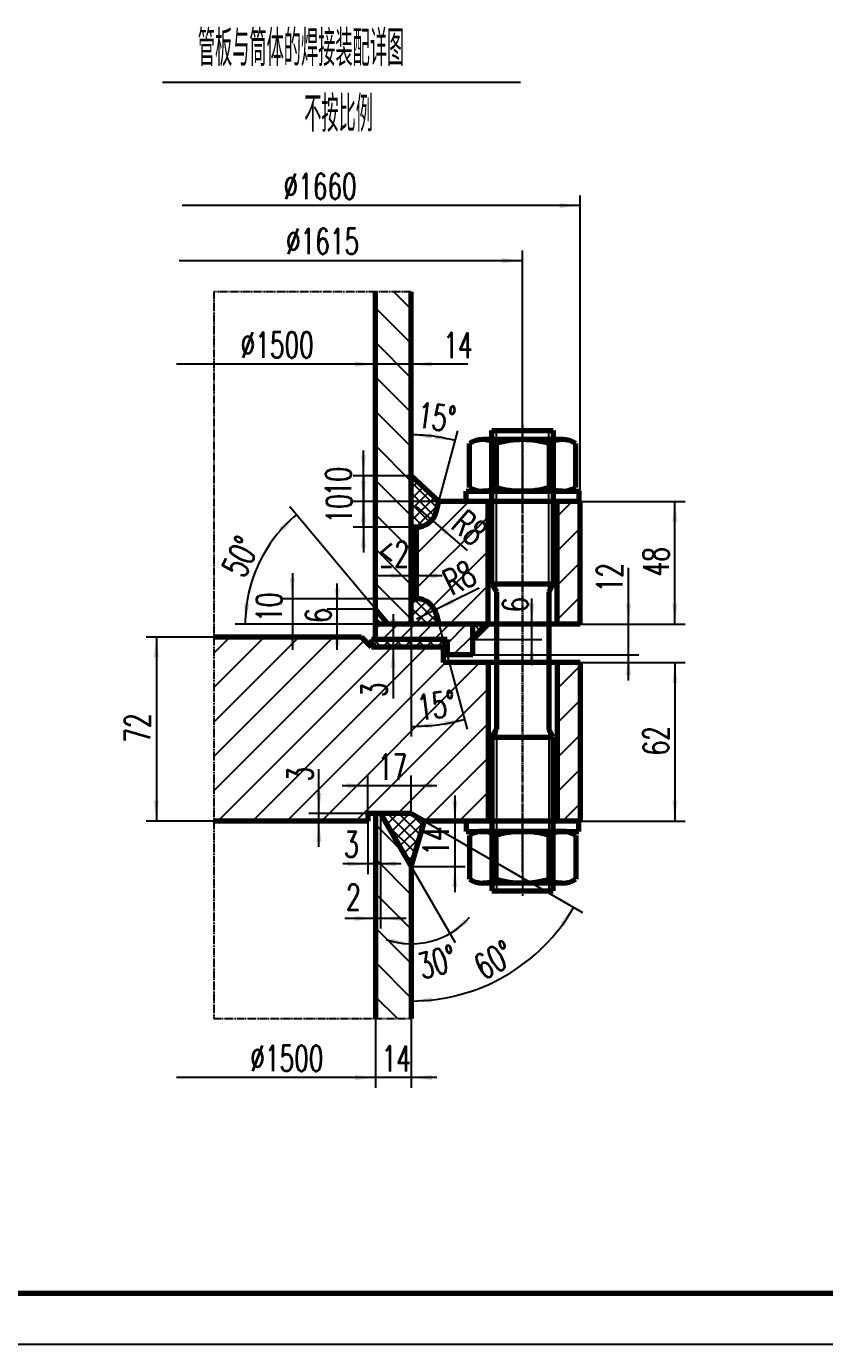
# Model space of a CAD drawing. Header units: millimetres. Extents: x -5940 to 5940, y -8410 to 8410.
# Drawn here: x -1050 to 2070, y -8410 to -3255 of the extents above; entities that cross this region are included whole.
import ezdxf

# ---------------------------------------------------------------- set-up
doc = ezdxf.new("R2010")
doc.units = ezdxf.units.MM
doc.linetypes.add('EB_DASHDOT', pattern=[39, 30, -3, 3, -3])
doc.linetypes.add('EB_DASHDOTDOT', pattern=[45, 30, -3, 3, -3, 3, -3])
for name, color, linetype, lineweight in [('CAXA0', 7, 'Continuous', 70), ('CAXA1', 1, 'EB_DASHDOT', 25), ('CAXA3', 4, 'Continuous', 25), ('CAXA4', 3, 'Continuous', 25), ('CAXA5', 51, 'Continuous', 25), ('CAXA7', 150, 'EB_DASHDOTDOT', 25)]:
    doc.layers.add(name, color=color, linetype=linetype, lineweight=lineweight)
doc.styles.add('机械', font='txt', dxfattribs={"width": 0.667, "bigfont": 'gbcbig.shx'})
doc.dimstyles.new('机械(5)', dxfattribs={"dimscale": 20, "dimtxt": 5, "dimasz": 4, "dimexe": 2, "dimexo": 0, "dimtad": 1, "dimdec": 1, "dimdsep": 46, "dimtxsty": '机械', "dimcen": 0, "dimdle": 5, "dimclrd": 256, "dimclre": 256, "dimclrt": 3, "dimazin": 2, "dimtfac": 1, "dimtdec": 3, "dimtmove": 0, "dimatfit": 3, "dimfxl": 0, "dimtolj": 1, "dimtzin": 0, "dimarcsym": 0})

# ---------------------------------------------------------------- blocks, each defined once
blk = doc.blocks.new('CAXBLOCK25', base_point=(5740, -8210))
at = {"layer": 'CAXA0', "linetype": 'Continuous', "lineweight": 70}
blk.add_line((5740, -8210), (-5440, -8210), dxfattribs=at)
at = {"layer": 'CAXA3', "linetype": 'Continuous', "lineweight": 25}
blk.add_line((5940, -8410), (-5940, -8410), dxfattribs=at)
blk = doc.blocks.new('CAXBLOCK26')
at = {"layer": 'CAXA0', "color": 0, "linetype": 'Continuous', "lineweight": 25}
for p, q in [((299.4, -5682.7), (329.1, -5653)), ((341.5, -5683), (371.5, -5653)), ((383.9, -5683), (413.9, -5653)), ((426.4, -5683), (456.4, -5653)), ((468.8, -5683), (498.8, -5653)), ((511.2, -5683), (541.2, -5653)), ((553.6, -5683), (583.6, -5653))]:
    blk.add_line(p, q, dxfattribs=at)
blk = doc.blocks.new('CAXBLOCK27')
at = {"layer": 'CAXA0', "color": 0, "linetype": 'Continuous', "lineweight": 25}
for p, q in [((337.3, -5683), (307.3, -5653)), ((379.7, -5683), (349.7, -5653)), ((422.2, -5683), (392.2, -5653)), ((464.6, -5683), (434.6, -5653)), ((507, -5683), (477, -5653)), ((549.4, -5683), (519.4, -5653)), ((591.9, -5683), (561.9, -5653))]:
    blk.add_line(p, q, dxfattribs=at)
blk = doc.blocks.new('CAXBLOCK28')
at = {"layer": 'CAXA0', "color": 0, "linetype": 'Continuous', "lineweight": 25}
for p, q in [((555.9, -5138), (454.4, -5036.5)), ((545.4, -5169.9), (454.4, -5078.9)), ((526.7, -5193.6), (454.4, -5121.3)), ((499.6, -5209), (454.4, -5163.8)), ((461.3, -5213), (454.4, -5206.2))]:
    blk.add_line(p, q, dxfattribs=at)
blk = doc.blocks.new('CAXBLOCK29')
at = {"layer": 'CAXA0', "color": 0, "linetype": 'Continuous', "lineweight": 25}
for p, q in [((454.4, -5018.6), (457.3, -5015.7)), ((454.4, -5061), (479.4, -5036.1)), ((454.4, -5103.4), (501.4, -5056.5)), ((454.4, -5145.9), (523.4, -5076.8)), ((454.4, -5188.3), (545.5, -5097.2)), ((472.1, -5213), (559.1, -5126))]:
    blk.add_line(p, q, dxfattribs=at)
blk = doc.blocks.new('CAXBLOCK30')
at = {"layer": 'CAXA0', "color": 0, "linetype": 'Continuous', "lineweight": 25}
for p, q in [((454.4, -5517.4), (478.7, -5493.2)), ((454.4, -5562.4), (513.5, -5503.2)), ((562.1, -5591), (464.1, -5493)), ((519.2, -5593), (454.4, -5528.3)), ((468.6, -5593), (537.6, -5524)), ((513.5, -5593), (552.2, -5554.3)), ((474.3, -5593), (454.4, -5573.2)), ((558.4, -5593), (561.7, -5589.8))]:
    blk.add_line(p, q, dxfattribs=at)
blk = doc.blocks.new('CAXBLOCK31')
at = {"layer": 'CAXA0', "color": 0, "linetype": 'Continuous', "lineweight": 25}
for p, q in [((314.4, -5567.6), (330, -5552)), ((339.6, -5593), (314.4, -5567.9)), ((333.9, -5593), (350.5, -5576.5))]:
    blk.add_line(p, q, dxfattribs=at)
blk = doc.blocks.new('CAXBLOCK32')
at = {"layer": 'CAXA0', "color": 0, "linetype": 'Continuous', "lineweight": 25}
for p, q in [((694.4, -5636.7), (738, -5593)), ((726.6, -5620.8), (698.8, -5593)), ((749.1, -5598.4), (743.7, -5593)), ((704.2, -5643.3), (694.4, -5633.6))]:
    blk.add_line(p, q, dxfattribs=at)
blk = doc.blocks.new('CAXBLOCK33', base_point=(889.4, -6635))
at = {"layer": 'CAXA0'}
for p, q in [((769.4, -4835), (1009.4, -4835)), ((769.4, -5435), (769.4, -4835)), ((1009.4, -4835), (1009.4, -5435)), ((769.4, -5435), (1009.4, -5435)), ((769.4, -5435), (787.4, -5466.2)), ((1009.4, -5435), (991.4, -5466.2)), ((769.4, -6035), (787.4, -6003.9)), ((1009.4, -6035), (991.4, -6003.9)), ((769.4, -6035), (1009.4, -6035)), ((769.4, -6035), (769.4, -6635)), ((1009.4, -6635), (1009.4, -6035)), ((769.4, -6635), (1009.4, -6635))]:
    blk.add_line(p, q, dxfattribs=at)
at = {"layer": 'CAXA0', "linetype": 'Continuous', "lineweight": 25}
for p, q in [((787.4, -5466.2), (787.4, -4835)), ((991.4, -5466.2), (991.4, -4835)), ((787.4, -6003.9), (787.4, -6635)), ((991.4, -6003.9), (991.4, -6635))]:
    blk.add_line(p, q, dxfattribs=at)
at = {"layer": 'CAXA0', "linetype": 'Continuous', "lineweight": 70}
for p, q in [((787.4, -5466.2), (787.4, -6003.9)), ((991.4, -5466.2), (991.4, -6003.9))]:
    blk.add_line(p, q, dxfattribs=at)
at = {"layer": 'CAXA1', "linetype": 'EB_DASHDOT', "lineweight": 25}
blk.add_line((889.4, -4815), (889.4, -6655), dxfattribs=at)
blk = doc.blocks.new('CAXBLOCK34', base_point=(889.4, -5073))
at = {"layer": 'CAXA0'}
for p, q in [((681.6, -5057.7), (681.6, -4886.4)), ((1045.3, -4871), (733.5, -4871)), ((785.5, -4886.4), (785.5, -5057.7)), ((993.3, -4886.4), (993.3, -5057.7)), ((1097.3, -5057.7), (1097.3, -4886.4)), ((1045.3, -5073), (733.5, -5073))]:
    blk.add_line(p, q, dxfattribs=at)
for centre, radius, start, end in [((733.5, -4966.8), 95.7, 57.1328, 122.8672), ((889.4, -5231), 360, 73.2213, 106.7787), ((1045.3, -4966.8), 95.7, 57.1328, 122.8672), ((733.5, -4977.3), 95.7, 237.1328, 302.8672), ((889.4, -4713), 360, 253.2213, 286.7787), ((1045.3, -4977.3), 95.7, 237.1328, 302.8672)]:
    blk.add_arc(centre, radius, start, end, dxfattribs=at)
at = {"layer": 'CAXA1', "linetype": 'EB_DASHDOT', "lineweight": 25}
blk.add_line((889.4, -5088.4), (889.4, -4841), dxfattribs=at)
blk = doc.blocks.new('CAXBLOCK35', base_point=(889.4, -5113))
at = {"layer": 'CAXA0'}
for p, q in [((669.4, -5073), (1109.4, -5073)), ((669.4, -5113), (669.4, -5073)), ((1109.4, -5073), (1109.4, -5113)), ((1109.4, -5113), (669.4, -5113))]:
    blk.add_line(p, q, dxfattribs=at)
at = {"layer": 'CAXA1', "color": 1, "linetype": 'EB_DASHDOT', "lineweight": 25}
blk.add_line((889.4, -5143), (889.4, -5043), dxfattribs=at)
blk = doc.blocks.new('CAXBLOCK36', base_point=(889.4, -6363))
at = {"layer": 'CAXA0'}
for p, q in [((1109.4, -6363), (669.4, -6363)), ((669.4, -6363), (669.4, -6403)), ((1109.4, -6403), (1109.4, -6363)), ((669.4, -6403), (1109.4, -6403))]:
    blk.add_line(p, q, dxfattribs=at)
at = {"layer": 'CAXA1', "color": 1, "linetype": 'EB_DASHDOT', "lineweight": 25}
blk.add_line((889.4, -6333), (889.4, -6433), dxfattribs=at)
blk = doc.blocks.new('CAXBLOCK37', base_point=(889.4, -6403))
at = {"layer": 'CAXA0'}
for p, q in [((681.6, -6418.4), (681.6, -6589.7)), ((1045.3, -6403), (733.5, -6403)), ((785.5, -6589.7), (785.5, -6418.4)), ((993.3, -6589.7), (993.3, -6418.4)), ((1097.3, -6418.4), (1097.3, -6589.7)), ((1045.3, -6605), (733.5, -6605))]:
    blk.add_line(p, q, dxfattribs=at)
for centre, radius, start, end in [((733.5, -6498.8), 95.7, 57.1328, 122.8672), ((889.4, -6763), 360, 73.2213, 106.7787), ((1045.3, -6498.8), 95.7, 57.1328, 122.8672), ((733.5, -6509.3), 95.7, 237.1328, 302.8672), ((889.4, -6245), 360, 253.2213, 286.7787), ((1045.3, -6509.3), 95.7, 237.1328, 302.8672)]:
    blk.add_arc(centre, radius, start, end, dxfattribs=at)
at = {"layer": 'CAXA1', "linetype": 'EB_DASHDOT', "lineweight": 25}
blk.add_line((889.4, -6387.7), (889.4, -6635), dxfattribs=at)
blk = doc.blocks.new('CAXBLOCK38')
at = {"layer": 'CAXA0', "color": 0, "linetype": 'Continuous', "lineweight": 25}
for p, q in [((342.8, -6347.5), (357.3, -6333)), ((359.2, -6376), (402.2, -6333)), ((480.3, -6452.2), (361.2, -6333)), ((375.6, -6404.4), (447.1, -6333)), ((490.5, -6417.5), (406.1, -6333)), ((500.6, -6382.7), (451, -6333)), ((470.2, -6486.9), (359.2, -6376)), ((392.1, -6432.9), (478.2, -6346.8)), ((408.5, -6461.4), (506.2, -6363.7)), ((425, -6489.8), (487.7, -6427.1)), ((460, -6521.7), (420.6, -6482.2)), ((441.4, -6518.3), (469.1, -6490.6))]:
    blk.add_line(p, q, dxfattribs=at)
blk = doc.blocks.new('CAXBLOCK39')
at = {"layer": 'CAXA0', "color": 0, "linetype": 'Continuous', "lineweight": 25}
for p, q in [((314.4, -5612.5), (333.9, -5593)), ((341.3, -5653), (401.3, -5593)), ((408.6, -5653), (468.6, -5593)), ((476, -5653), (536, -5593)), ((543.3, -5653), (603.3, -5593)), ((594.4, -5669.3), (670.7, -5593)), ((618, -5713), (694.4, -5636.7)), ((685.4, -5713), (694.4, -5704))]:
    blk.add_line(p, q, dxfattribs=at)
blk = doc.blocks.new('CAXBLOCK40')
at = {"layer": 'CAXA0', "color": 0, "linetype": 'Continuous', "lineweight": 25}
for p, q in [((-317.9, -6110.2), (149.2, -5643)), ((-317.9, -5975.5), (14.5, -5643)), ((-317.9, -5840.8), (-120.2, -5643)), ((-317.9, -5706.1), (-254.9, -5643)), ((-317.9, -6244.9), (271.7, -5655.3)), ((-301.4, -6363), (378.6, -5683)), ((-166.7, -6363), (513.3, -5683)), ((-32, -6363), (588, -5743)), ((102.7, -6363), (722.7, -5743)), ((1024.4, -5845.5), (1114.4, -5755.5)), ((237.5, -6363), (754.4, -5846.1)), ((1024.4, -5980.2), (1114.4, -5890.2)), ((402.2, -6333), (754.4, -5980.8)), ((1024.4, -6114.9), (1114.4, -6024.9)), ((506.9, -6363), (754.4, -6115.5)), ((1024.4, -6249.6), (1114.4, -6159.6)), ((641.6, -6363), (754.4, -6250.2)), ((1045.7, -6363), (1114.4, -6294.3))]:
    blk.add_line(p, q, dxfattribs=at)
blk = doc.blocks.new('CAXBLOCK41')
at = {"layer": 'CAXA0', "color": 0, "linetype": 'Continuous', "lineweight": 25}
for p, q in [((474.4, -5317.8), (679.2, -5113)), ((1024.4, -5172), (1083.3, -5113)), ((474.4, -5452.5), (754.4, -5172.5)), ((1024.4, -5306.7), (1114.4, -5216.7)), ((537.6, -5524), (754.4, -5307.3)), ((1024.4, -5441.4), (1114.4, -5351.4)), ((603.3, -5593), (754.4, -5442)), ((1024.4, -5576.1), (1114.4, -5486.1)), ((738, -5593), (754.4, -5576.7))]:
    blk.add_line(p, q, dxfattribs=at)
blk = doc.blocks.new('*D70')
at = {"layer": 'CAXA4', "linetype": 'Continuous', "lineweight": 25}
for points in [[(93.5, -6333), (103.5, -6253), (83.5, -6253)], [(93.5, -6363), (103.5, -6443), (83.5, -6443)]]:
    blk.add_hatch(color=131, dxfattribs=at).paths.add_polyline_path(points, flags=0)
at = {"layer": 'CAXA4', "color": 131, "linetype": 'Continuous', "lineweight": 25}
for p, q in [((93.5, -6463), (93.5, -6160.1)), ((284.4, -6333), (53.5, -6333)), ((284.4, -6363), (53.5, -6363))]:
    blk.add_line(p, q, dxfattribs=at)
at = {"layer": 'CAXA4', "color": 3, "linetype": 'Continuous', "lineweight": 25, "insert": (-30.1, -6207.9), "char_height": 100, "attachment_point": 1, "rotation": 90, "style": '机械'}
blk.add_mtext('3', dxfattribs=at)
blk = doc.blocks.new('*D71')
at = {"layer": 'CAXA4', "linetype": 'Continuous', "lineweight": 25}
for points in [[(605.3, -6802.3), (675.6, -6760.6), (661.4, -6746.5)], [(454.4, -6842.7), (372.7, -6841.8), (378, -6822.5)]]:
    blk.add_hatch(color=131, dxfattribs=at).paths.add_polyline_path(points, flags=0)
at = {"layer": 'CAXA4', "color": 131, "linetype": 'Continuous', "lineweight": 25}
blk.add_line((454.4, -6540.9), (625.3, -6836.9), dxfattribs=at)
blk.add_arc((454.4, -6540.9), 301.8, 251.0161, 318.9839, dxfattribs=at)
at = {"layer": 'CAXA4', "color": 3, "linetype": 'Continuous', "lineweight": 25, "insert": (470.1, -6885.8), "char_height": 100, "attachment_point": 1, "rotation": 15.7454, "style": '机械'}
blk.add_mtext('30{%%D}', dxfattribs=at)
blk = doc.blocks.new('*D72')
at = {"layer": 'CAXA4', "linetype": 'Continuous', "lineweight": 25}
for points in [[(284.4, -6530.3), (204.4, -6520.3), (204.4, -6540.3)], [(314.4, -6530.3), (394.4, -6520.3), (394.4, -6540.3)]]:
    blk.add_hatch(color=131, dxfattribs=at).paths.add_polyline_path(points, flags=0)
at = {"layer": 'CAXA4', "color": 131, "linetype": 'Continuous', "lineweight": 25}
for p, q in [((314.4, -6333), (314.4, -6570.3)), ((284.4, -6363), (284.4, -6570.3)), ((414.4, -6530.3), (186.2, -6530.3))]:
    blk.add_line(p, q, dxfattribs=at)
at = {"layer": 'CAXA4', "color": 3, "linetype": 'Continuous', "lineweight": 25, "insert": (191.2, -6404.1), "char_height": 100, "attachment_point": 1, "style": '机械'}
blk.add_mtext('3', dxfattribs=at)
blk = doc.blocks.new('*D73')
at = {"layer": 'CAXA4', "linetype": 'Continuous', "lineweight": 25}
for points in [[(314.4, -6743.2), (234.4, -6733.2), (234.4, -6753.2)], [(334.4, -6743.2), (414.4, -6733.2), (414.4, -6753.2)]]:
    blk.add_hatch(color=131, dxfattribs=at).paths.add_polyline_path(points, flags=0)
at = {"layer": 'CAXA4', "color": 131, "linetype": 'Continuous', "lineweight": 25}
for p, q in [((314.4, -6333), (314.4, -6783.2)), ((334.4, -6333), (334.4, -6783.2)), ((434.4, -6743.2), (194.5, -6743.2))]:
    blk.add_line(p, q, dxfattribs=at)
at = {"layer": 'CAXA4', "color": 3, "linetype": 'Continuous', "lineweight": 25, "insert": (199.5, -6610), "char_height": 100, "attachment_point": 1, "style": '机械'}
blk.add_mtext('2', dxfattribs=at)
blk = doc.blocks.new('*D74')
at = {"layer": 'CAXA4', "linetype": 'Continuous', "lineweight": 25}
for points in [[(624.6, -6363), (614.6, -6283), (634.6, -6283)], [(624.6, -6540.9), (614.6, -6620.9), (634.6, -6620.9)]]:
    blk.add_hatch(color=131, dxfattribs=at).paths.add_polyline_path(points, flags=0)
at = {"layer": 'CAXA4', "color": 131, "linetype": 'Continuous', "lineweight": 25}
for p, q in [((624.6, -6263), (624.6, -6640.9)), ((506.4, -6363), (664.6, -6363)), ((454.4, -6540.9), (664.6, -6540.9))]:
    blk.add_line(p, q, dxfattribs=at)
at = {"layer": 'CAXA4', "color": 3, "linetype": 'Continuous', "lineweight": 25, "insert": (501, -6497.5), "char_height": 100, "attachment_point": 1, "rotation": 90, "style": '机械'}
blk.add_mtext('14', dxfattribs=at)
blk = doc.blocks.new('*D75')
at = {"layer": 'CAXA4', "linetype": 'Continuous', "lineweight": 25}
blk.add_hatch(color=131, dxfattribs=at).paths.add_polyline_path([(535.2, -5185.1), (602.5, -5229.5), (589.4, -5244.7)], flags=0)
at = {"layer": 'CAXA4', "color": 131, "linetype": 'Continuous', "lineweight": 25}
blk.add_line((674.1, -5304), (474.4, -5133), dxfattribs=at)
at = {"layer": 'CAXA4', "color": 3, "linetype": 'Continuous', "lineweight": 25, "insert": (669.6, -5139.7), "char_height": 100, "attachment_point": 1, "rotation": 319.427, "style": '机械'}
blk.add_mtext('R8', dxfattribs=at)
blk = doc.blocks.new('*D76')
at = {"layer": 'CAXA4', "linetype": 'Continuous', "lineweight": 25}
for points in [[(925.1, -5593), (935.1, -5513), (915.1, -5513)], [(925.1, -5653), (935.1, -5733), (915.1, -5733)]]:
    blk.add_hatch(color=131, dxfattribs=at).paths.add_polyline_path(points, flags=0)
at = {"layer": 'CAXA4', "color": 131, "linetype": 'Continuous', "lineweight": 25}
for p, q in [((925.1, -5753), (925.1, -5492.4)), ((754.4, -5593), (965.1, -5593)), ((694.4, -5653), (965.1, -5653))]:
    blk.add_line(p, q, dxfattribs=at)
at = {"layer": 'CAXA4', "color": 3, "linetype": 'Continuous', "lineweight": 25, "insert": (810.8, -5545.1), "char_height": 100, "attachment_point": 1, "rotation": 90, "style": '机械'}
blk.add_mtext('6', dxfattribs=at)
blk = doc.blocks.new('*D77')
at = {"layer": 'CAXA4', "linetype": 'Continuous', "lineweight": 25}
for points in [[(454.4, -4852.4), (535.4, -4847.3), (533, -4867.1)], [(626.4, -4875), (549.4, -4849.1), (546.6, -4868.9)]]:
    blk.add_hatch(color=131, dxfattribs=at).paths.add_polyline_path(points, flags=0)
at = {"layer": 'CAXA4', "color": 131, "linetype": 'Continuous', "lineweight": 25}
blk.add_line((562.6, -5113), (636.7, -4836.4), dxfattribs=at)
for start, end in [(82.5, 90), (75, 82.5)]:
    blk.add_arc((454.4, -5516.8), 664.4, start, end, dxfattribs=at)
at = {"layer": 'CAXA4', "color": 3, "linetype": 'Continuous', "lineweight": 25, "insert": (486.8, -4724.4), "char_height": 100, "attachment_point": 1, "rotation": 352.5, "style": '机械'}
blk.add_mtext('15{%%D}', dxfattribs=at)
blk = doc.blocks.new('*D78')
at = {"layer": 'CAXA4', "linetype": 'Continuous', "lineweight": 25}
for points in [[(454.4, -5992.6), (535.3, -5998.5), (533.3, -5978.6)], [(662.3, -5965.2), (585.8, -5991.9), (582.5, -5972.2)]]:
    blk.add_hatch(color=131, dxfattribs=at).paths.add_polyline_path(points, flags=0)
at = {"layer": 'CAXA4', "color": 131, "linetype": 'Continuous', "lineweight": 25}
for p, q in [((454.4, -5593), (454.4, -6032.6)), ((562.6, -5593), (672.7, -6003.8))]:
    blk.add_line(p, q, dxfattribs=at)
for start, end in [(277.5, 285), (270, 277.5)]:
    blk.add_arc((454.4, -5189.3), 803.3, start, end, dxfattribs=at)
at = {"layer": 'CAXA4', "color": 3, "linetype": 'Continuous', "lineweight": 25, "insert": (472.2, -5870.7), "char_height": 100, "attachment_point": 1, "rotation": 7.5, "style": '机械'}
blk.add_mtext('15{%%D}', dxfattribs=at)
blk = doc.blocks.new('*D79')
at = {"layer": 'CAXA4', "linetype": 'Continuous', "lineweight": 25}
for points in [[(267.3, -5113), (257.3, -5033), (277.3, -5033)], [(267.3, -5213), (257.3, -5293), (277.3, -5293)]]:
    blk.add_hatch(color=131, dxfattribs=at).paths.add_polyline_path(points, flags=0)
at = {"layer": 'CAXA4', "color": 131, "linetype": 'Continuous', "lineweight": 25}
for p, q in [((267.3, -5013), (267.3, -5313)), ((562.6, -5113), (227.3, -5113)), ((474.4, -5213), (227.3, -5213))]:
    blk.add_line(p, q, dxfattribs=at)
at = {"layer": 'CAXA4', "color": 3, "linetype": 'Continuous', "lineweight": 25, "insert": (122.3, -5198.6), "char_height": 100, "attachment_point": 1, "rotation": 90, "style": '机械'}
blk.add_mtext('10', dxfattribs=at)
blk = doc.blocks.new('*D80')
at = {"layer": 'CAXA4', "linetype": 'Continuous', "lineweight": 25}
for points in [[(267.3, -5013), (277.3, -4933), (257.3, -4933)], [(267.3, -5113), (277.3, -5193), (257.3, -5193)]]:
    blk.add_hatch(color=131, dxfattribs=at).paths.add_polyline_path(points, flags=0)
at = {"layer": 'CAXA4', "color": 131, "linetype": 'Continuous', "lineweight": 25}
for p, q in [((267.3, -5213), (267.3, -4913)), ((454.4, -5013), (227.3, -5013)), ((562.6, -5113), (227.3, -5113))]:
    blk.add_line(p, q, dxfattribs=at)
at = {"layer": 'CAXA4', "color": 3, "linetype": 'Continuous', "lineweight": 25, "insert": (119.5, -5092.6), "char_height": 100, "attachment_point": 1, "rotation": 90, "style": '机械'}
blk.add_mtext('10', dxfattribs=at)
blk = doc.blocks.new('*D81')
at = {"layer": 'CAXA4', "linetype": 'Continuous', "lineweight": 25}
blk.add_hatch(color=131, dxfattribs=at).paths.add_polyline_path([(546.2, -5537.6), (613.5, -5493.3), (622.3, -5511.2)], flags=0)
at = {"layer": 'CAXA4', "color": 131, "linetype": 'Continuous', "lineweight": 25}
blk.add_line((719.9, -5451.9), (474.4, -5573), dxfattribs=at)
at = {"layer": 'CAXA4', "color": 3, "linetype": 'Continuous', "lineweight": 25, "insert": (567.5, -5392.3), "char_height": 100, "attachment_point": 1, "rotation": 26.2657, "style": '机械'}
blk.add_mtext('R8', dxfattribs=at)
blk = doc.blocks.new('*D82')
at = {"layer": 'CAXA4', "linetype": 'Continuous', "lineweight": 25}
for points in [[(383, -5653), (373, -5573), (393, -5573)], [(383, -5683), (373, -5763), (393, -5763)]]:
    blk.add_hatch(color=131, dxfattribs=at).paths.add_polyline_path(points, flags=0)
at = {"layer": 'CAXA4', "color": 131, "linetype": 'Continuous', "lineweight": 25}
for p, q in [((383, -5553), (383, -5882.9)), ((299.4, -5653), (423, -5653)), ((299.4, -5683), (423, -5683))]:
    blk.add_line(p, q, dxfattribs=at)
at = {"layer": 'CAXA4', "color": 3, "linetype": 'Continuous', "lineweight": 25, "insert": (259.3, -5877.9), "char_height": 100, "attachment_point": 1, "rotation": 90, "style": '机械'}
blk.add_mtext('3', dxfattribs=at)
blk = doc.blocks.new('*D83')
at = {"layer": 'CAXA4', "linetype": 'Continuous', "lineweight": 25}
for points in [[(164.9, -5533.4), (174.9, -5453.4), (154.9, -5453.4)], [(164.9, -5593), (174.9, -5673), (154.9, -5673)]]:
    blk.add_hatch(color=131, dxfattribs=at).paths.add_polyline_path(points, flags=0)
at = {"layer": 'CAXA4', "color": 131, "linetype": 'Continuous', "lineweight": 25}
for p, q in [((164.9, -5693), (164.9, -5433.4)), ((314.4, -5533.4), (124.9, -5533.4)), ((364.4, -5593), (124.9, -5593))]:
    blk.add_line(p, q, dxfattribs=at)
at = {"layer": 'CAXA4', "color": 3, "linetype": 'Continuous', "lineweight": 25, "insert": (41.3, -5587.1), "char_height": 100, "attachment_point": 1, "rotation": 90, "style": '机械'}
blk.add_mtext('6', dxfattribs=at)
blk = doc.blocks.new('*D84')
at = {"layer": 'CAXA4', "linetype": 'Continuous', "lineweight": 25}
for points in [[(-10.5, -5493), (-20.5, -5413), (-0.5, -5413)], [(-10.5, -5593), (-20.5, -5673), (-0.5, -5673)]]:
    blk.add_hatch(color=131, dxfattribs=at).paths.add_polyline_path(points, flags=0)
at = {"layer": 'CAXA4', "color": 131, "linetype": 'Continuous', "lineweight": 25}
for p, q in [((-10.5, -5393), (-10.5, -5693)), ((474.4, -5493), (-50.5, -5493)), ((314.4, -5593), (-50.5, -5593))]:
    blk.add_line(p, q, dxfattribs=at)
at = {"layer": 'CAXA4', "color": 3, "linetype": 'Continuous', "lineweight": 25, "insert": (-151.1, -5583.5), "char_height": 100, "attachment_point": 1, "rotation": 90, "style": '机械'}
blk.add_mtext('10', dxfattribs=at)
blk = doc.blocks.new('*D85')
at = {"layer": 'CAXA4', "linetype": 'Continuous', "lineweight": 25}
for points in [[(5, -5164.6), (-59.9, -5213.6), (-45, -5226.9)], [(-194.8, -5593), (-199, -5511.9), (-179.2, -5514.7)]]:
    blk.add_hatch(color=131, dxfattribs=at).paths.add_polyline_path(points, flags=0)
at = {"layer": 'CAXA4', "color": 131, "linetype": 'Continuous', "lineweight": 25}
for p, q in [((314.4, -5533.4), (-20.8, -5134)), ((314.4, -5593), (-234.8, -5593))]:
    blk.add_line(p, q, dxfattribs=at)
for start, end in [(130, 155), (155, 180)]:
    blk.add_arc((364.4, -5593), 559.2, start, end, dxfattribs=at)
at = {"layer": 'CAXA4', "color": 3, "linetype": 'Continuous', "lineweight": 25, "insert": (-289.2, -5374.8), "char_height": 100, "attachment_point": 1, "rotation": 65, "style": '机械'}
blk.add_mtext('50{%%D}', dxfattribs=at)
blk = doc.blocks.new('*D86')
at = {"layer": 'CAXA4', "linetype": 'Continuous', "lineweight": 25}
for points in [[(284.4, -6224.4), (204.4, -6214.4), (204.4, -6234.4)], [(454.4, -6224.4), (534.4, -6214.4), (534.4, -6234.4)]]:
    blk.add_hatch(color=131, dxfattribs=at).paths.add_polyline_path(points, flags=0)
at = {"layer": 'CAXA4', "color": 131, "linetype": 'Continuous', "lineweight": 25}
for p, q in [((284.4, -6333), (284.4, -6184.4)), ((454.4, -6333), (454.4, -6184.4)), ((554.4, -6224.4), (184.4, -6224.4))]:
    blk.add_line(p, q, dxfattribs=at)
at = {"layer": 'CAXA4', "color": 3, "linetype": 'Continuous', "lineweight": 25, "insert": (323.9, -6100.8), "char_height": 100, "attachment_point": 1, "style": '机械'}
blk.add_mtext('17', dxfattribs=at)
blk = doc.blocks.new('*D87')
at = {"layer": 'CAXA4', "linetype": 'Continuous', "lineweight": 25}
for points in [[(-542.3, -5643), (-552.3, -5723), (-532.3, -5723)], [(-542.3, -6363), (-552.3, -6283), (-532.3, -6283)]]:
    blk.add_hatch(color=131, dxfattribs=at).paths.add_polyline_path(points, flags=0)
at = {"layer": 'CAXA4', "color": 131, "linetype": 'Continuous', "lineweight": 25}
for p, q in [((-317.9, -5643), (-582.3, -5643)), ((-542.3, -5643), (-542.3, -6363)), ((-317.9, -6363), (-582.3, -6363))]:
    blk.add_line(p, q, dxfattribs=at)
at = {"layer": 'CAXA4', "color": 3, "linetype": 'Continuous', "lineweight": 25, "insert": (-665.9, -6055.7), "char_height": 100, "attachment_point": 1, "rotation": 90, "style": '机械'}
blk.add_mtext('72', dxfattribs=at)
blk = doc.blocks.new('*D88')
at = {"layer": 'CAXA4', "linetype": 'Continuous', "lineweight": 25}
for points in [[(1303.5, -5593), (1313.5, -5513), (1293.5, -5513)], [(1303.5, -5713), (1313.5, -5793), (1293.5, -5793)]]:
    blk.add_hatch(color=131, dxfattribs=at).paths.add_polyline_path(points, flags=0)
at = {"layer": 'CAXA4', "color": 131, "linetype": 'Continuous', "lineweight": 25}
for p, q in [((1303.5, -5813), (1303.5, -5371.9)), ((694.4, -5593), (1343.5, -5593)), ((694.4, -5713), (1343.5, -5713))]:
    blk.add_line(p, q, dxfattribs=at)
at = {"layer": 'CAXA4', "color": 3, "linetype": 'Continuous', "lineweight": 25, "insert": (1179.9, -5467.9), "char_height": 100, "attachment_point": 1, "rotation": 90, "style": '机械'}
blk.add_mtext('12', dxfattribs=at)
blk = doc.blocks.new('*D89')
at = {"layer": 'CAXA4', "linetype": 'Continuous', "lineweight": 25}
for points in [[(1484.7, -5113), (1494.7, -5193), (1474.7, -5193)], [(1484.7, -5593), (1494.7, -5513), (1474.7, -5513)]]:
    blk.add_hatch(color=131, dxfattribs=at).paths.add_polyline_path(points, flags=0)
at = {"layer": 'CAXA4', "color": 131, "linetype": 'Continuous', "lineweight": 25}
for p, q in [((1114.4, -5113), (1524.7, -5113)), ((1484.7, -5593), (1484.7, -5113)), ((1114.4, -5593), (1524.7, -5593))]:
    blk.add_line(p, q, dxfattribs=at)
at = {"layer": 'CAXA4', "color": 3, "linetype": 'Continuous', "lineweight": 25, "insert": (1361.1, -5405.7), "char_height": 100, "attachment_point": 1, "rotation": 90, "style": '机械'}
blk.add_mtext('48', dxfattribs=at)
blk = doc.blocks.new('*D90')
at = {"layer": 'CAXA4', "linetype": 'Continuous', "lineweight": 25}
for points in [[(1484.7, -5743), (1474.7, -5823), (1494.7, -5823)], [(1484.7, -6363), (1474.7, -6283), (1494.7, -6283)]]:
    blk.add_hatch(color=131, dxfattribs=at).paths.add_polyline_path(points, flags=0)
at = {"layer": 'CAXA4', "color": 131, "linetype": 'Continuous', "lineweight": 25}
for p, q in [((1114.4, -5743), (1524.7, -5743)), ((1484.7, -5743), (1484.7, -6363)), ((1114.4, -6363), (1524.7, -6363))]:
    blk.add_line(p, q, dxfattribs=at)
at = {"layer": 'CAXA4', "color": 3, "linetype": 'Continuous', "lineweight": 25, "insert": (1361.1, -6105.7), "char_height": 100, "attachment_point": 1, "rotation": 90, "style": '机械'}
blk.add_mtext('62', dxfattribs=at)
blk = doc.blocks.new('CAXBLOCK42')
at = {"layer": 'CAXA0', "color": 0, "linetype": 'Continuous', "lineweight": 25}
for p, q in [((454.4, -4360.8), (386.6, -4293)), ((454.4, -4495.5), (314.4, -4355.5)), ((454.4, -4630.2), (314.4, -4490.2)), ((454.4, -4764.9), (314.4, -4624.9)), ((454.4, -4899.6), (314.4, -4759.6)), ((454.4, -5034.4), (314.4, -4894.4)), ((454.4, -5169.1), (314.4, -5029.1)), ((454.4, -5303.8), (314.4, -5163.8)), ((454.4, -5438.5), (314.4, -5298.5)), ((454.4, -5573.2), (314.4, -5433.2))]:
    blk.add_line(p, q, dxfattribs=at)
blk = doc.blocks.new('*D92')
at = {"layer": 'CAXA4', "linetype": 'Continuous', "lineweight": 25}
for points in [[(454.4, -5403.6), (374.4, -5393.6), (374.4, -5413.6)], [(474.4, -5403.6), (554.4, -5393.6), (554.4, -5413.6)]]:
    blk.add_hatch(color=131, dxfattribs=at).paths.add_polyline_path(points, flags=0)
at = {"layer": 'CAXA4', "color": 131, "linetype": 'Continuous', "lineweight": 25}
for p, q in [((474.4, -5213), (474.4, -5443.6)), ((574.4, -5403.6), (320.6, -5403.6)), ((454.4, -5593), (454.4, -5363.6))]:
    blk.add_line(p, q, dxfattribs=at)
at = {"layer": 'CAXA4', "color": 3, "linetype": 'Continuous', "lineweight": 25, "insert": (325.6, -5269), "char_height": 100, "attachment_point": 1, "style": '机械'}
blk.add_mtext('≤2', dxfattribs=at)
blk = doc.blocks.new('*D93')
at = {"layer": 'CAXA4', "linetype": 'Continuous', "lineweight": 25}
for points in [[(314.4, -4576), (234.4, -4566), (234.4, -4586)], [(454.4, -4576), (534.4, -4566), (534.4, -4586)]]:
    blk.add_hatch(color=131, dxfattribs=at).paths.add_polyline_path(points, flags=0)
at = {"layer": 'CAXA4', "color": 131, "linetype": 'Continuous', "lineweight": 25}
for p, q in [((314.4, -4293), (314.4, -4616)), ((454.4, -4293), (454.4, -4616)), ((675.5, -4576), (214.4, -4576))]:
    blk.add_line(p, q, dxfattribs=at)
at = {"layer": 'CAXA4', "color": 3, "linetype": 'Continuous', "lineweight": 25, "insert": (579.5, -4452.4), "char_height": 100, "attachment_point": 1, "style": '机械'}
blk.add_mtext('14', dxfattribs=at)
blk = doc.blocks.new('*D94')
at = {"layer": 'CAXA4', "linetype": 'Continuous', "lineweight": 25}
blk.add_hatch(color=131, dxfattribs=at).paths.add_polyline_path([(314.4, -4576), (234.4, -4566), (234.4, -4586)], flags=0)
at = {"layer": 'CAXA4', "color": 131, "linetype": 'Continuous', "lineweight": 25}
for p, q in [((314.4, -4293), (314.4, -4616)), ((314.4, -4576), (-462.9, -4576))]:
    blk.add_line(p, q, dxfattribs=at)
at = {"layer": 'CAXA4', "color": 3, "linetype": 'Continuous', "lineweight": 25, "insert": (-212.9, -4450.6), "char_height": 100, "attachment_point": 1, "style": '机械'}
blk.add_mtext('{%%C}1500', dxfattribs=at)
blk = doc.blocks.new('*D95')
at = {"layer": 'CAXA4', "linetype": 'Continuous', "lineweight": 25}
blk.add_hatch(color=131, dxfattribs=at).paths.add_polyline_path([(889.4, -4171.3), (809.4, -4161.3), (809.4, -4181.3)], flags=0)
at = {"layer": 'CAXA4', "color": 131, "linetype": 'Continuous', "lineweight": 25}
for p, q in [((889.4, -4171.3), (-453, -4171.3)), ((889.4, -4823.3), (889.4, -4131.3))]:
    blk.add_line(p, q, dxfattribs=at)
at = {"layer": 'CAXA4', "color": 3, "linetype": 'Continuous', "lineweight": 25, "insert": (-35.5, -4045.9), "char_height": 100, "attachment_point": 1, "style": '机械'}
blk.add_mtext('{%%C}1615', dxfattribs=at)
blk = doc.blocks.new('*D96')
at = {"layer": 'CAXA4', "linetype": 'Continuous', "lineweight": 25}
blk.add_hatch(color=131, dxfattribs=at).paths.add_polyline_path([(1114.4, -3955.9), (1034.4, -3945.9), (1034.4, -3965.9)], flags=0)
at = {"layer": 'CAXA4', "color": 131, "linetype": 'Continuous', "lineweight": 25}
for p, q in [((1114.4, -5113), (1114.4, -3915.9)), ((1114.4, -3955.9), (-441, -3955.9))]:
    blk.add_line(p, q, dxfattribs=at)
at = {"layer": 'CAXA4', "color": 3, "linetype": 'Continuous', "lineweight": 25, "insert": (-45, -3830.5), "char_height": 100, "attachment_point": 1, "style": '机械'}
blk.add_mtext('{%%C}1660', dxfattribs=at)
blk = doc.blocks.new('*D97')
at = {"layer": 'CAXA4', "linetype": 'Continuous', "lineweight": 25}
for points in [[(1089.5, -6699.7), (1053.9, -6772.6), (1037.8, -6760.8)], [(454.4, -7066.4), (535.4, -7072), (533.2, -7052.1)]]:
    blk.add_hatch(color=131, dxfattribs=at).paths.add_polyline_path(points, flags=0)
at = {"layer": 'CAXA4', "color": 131, "linetype": 'Continuous', "lineweight": 25}
blk.add_line((506.4, -6363), (1124.2, -6719.7), dxfattribs=at)
for start, end in [(300, 330), (270, 300)]:
    blk.add_arc((454.4, -6333), 733.4, start, end, dxfattribs=at)
at = {"layer": 'CAXA4', "color": 3, "linetype": 'Continuous', "lineweight": 25, "insert": (688.4, -6900), "char_height": 100, "attachment_point": 1, "rotation": 30, "style": '机械'}
blk.add_mtext('60{%%D}', dxfattribs=at)
blk = doc.blocks.new('CAXBLOCK43')
at = {"layer": 'CAXA0', "color": 0, "linetype": 'Continuous', "lineweight": 25}
for p, q in [((420.6, -6482.2), (314.4, -6376.1)), ((454.4, -6650.8), (314.4, -6510.8)), ((454.4, -6785.5), (314.4, -6645.5)), ((454.4, -6920.2), (314.4, -6780.2)), ((454.4, -7054.9), (314.4, -6914.9)), ((400.1, -7135.3), (314.4, -7049.6))]:
    blk.add_line(p, q, dxfattribs=at)
blk = doc.blocks.new('*D99')
at = {"layer": 'CAXA4', "linetype": 'Continuous', "lineweight": 25}
blk.add_hatch(color=131, dxfattribs=at).paths.add_polyline_path([(314.4, -7365.6), (234.4, -7355.6), (234.4, -7375.6)], flags=0)
at = {"layer": 'CAXA4', "color": 131, "linetype": 'Continuous', "lineweight": 25}
for p, q in [((314.4, -7135.3), (314.4, -7405.6)), ((314.4, -7365.6), (-462.9, -7365.6))]:
    blk.add_line(p, q, dxfattribs=at)
at = {"layer": 'CAXA4', "color": 3, "linetype": 'Continuous', "lineweight": 25, "insert": (-175.1, -7240.2), "char_height": 100, "attachment_point": 1, "style": '机械'}
blk.add_mtext('{%%C}1500', dxfattribs=at)
blk = doc.blocks.new('*D100')
at = {"layer": 'CAXA4', "linetype": 'Continuous', "lineweight": 25}
for points in [[(314.4, -7365.6), (234.4, -7355.6), (234.4, -7375.6)], [(454.4, -7365.6), (534.4, -7355.6), (534.4, -7375.6)]]:
    blk.add_hatch(color=131, dxfattribs=at).paths.add_polyline_path(points, flags=0)
at = {"layer": 'CAXA4', "color": 131, "linetype": 'Continuous', "lineweight": 25}
for p, q in [((454.4, -7135.3), (454.4, -7405.6)), ((314.4, -7289.4), (314.4, -7405.6)), ((554.4, -7365.6), (214.4, -7365.6))]:
    blk.add_line(p, q, dxfattribs=at)
at = {"layer": 'CAXA4', "color": 3, "linetype": 'Continuous', "lineweight": 25, "insert": (338.9, -7242), "char_height": 100, "attachment_point": 1, "style": '机械'}
blk.add_mtext('14', dxfattribs=at)

msp = doc.modelspace()

# ---------------------------------------------------------------- linework, layer by layer
at = {"layer": 'CAXA0'}
for p, q in [((314.42, -5653.04), (314.42, -4293.04)), ((454.42, -5593.04), (454.42, -4293.04)), ((562.6, -5113.04), (454.42, -5013.04)), ((551.69, -5153.74), (562.6, -5113.04)), ((1114.42, -5113.04), (562.6, -5113.04)), ((754.42, -5593.04), (754.42, -5113.04)), ((1024.42, -5593.04), (1024.42, -5113.04)), ((1114.42, -5593.04), (1114.42, -5113.04)), ((474.42, -5213.04), (454.42, -5213.04)), ((474.42, -5493.04), (474.42, -5213.04)), ((474.42, -5493.04), (454.42, -5493.04)), ((364.42, -5593.04), (314.42, -5533.45)), ((551.69, -5552.33), (562.6, -5593.04)), ((889.42, -5593.04), (314.42, -5593.04)), ((694.42, -5713.04), (694.42, -5593.04)), ((754.42, -5593.04), (694.42, -5653.04)), ((1114.42, -5593.04), (889.42, -5593.04)), ((259.42, -5643.04), (-317.93, -5643.04)), ((299.42, -5683.04), (259.42, -5643.04)), ((594.42, -5653.04), (299.42, -5653.04)), ((299.42, -5653.04), (299.42, -5683.04)), ((299.42, -5653.04), (299.42, -5683.04)), ((594.42, -5653.04), (594.42, -5713.04)), ((594.42, -5683.04), (299.42, -5683.04)), ((579.42, -5683.04), (579.42, -5743.04)), ((694.42, -5713.04), (579.42, -5713.04)), ((889.42, -5743.04), (579.42, -5743.04)), ((754.42, -5743.04), (754.42, -6363.04)), ((1114.42, -5743.04), (889.42, -5743.04)), ((1024.42, -5743.04), (1024.42, -6363.04)), ((1114.42, -5743.04), (1114.42, -6363.04)), ((454.42, -6333.04), (284.42, -6333.04)), ((284.42, -6333.04), (284.42, -6363.04)), ((314.42, -6333.04), (314.42, -7135.33)), ((334.42, -6333.04), (454.42, -6540.88)), ((454.42, -6333.04), (506.38, -6363.04)), ((284.42, -6363.04), (-317.93, -6363.04)), ((454.42, -6540.88), (506.38, -6363.04)), ((1114.42, -6363.04), (506.38, -6363.04)), ((454.42, -6540.88), (454.42, -7135.33))]:
    msp.add_line(p, q, dxfattribs=at)
for centre, start, end in [((474.42, -5133.04), 270, 345), ((474.42, -5573.04), 15.00002, 90)]:
    msp.add_arc(centre, 80, start, end, dxfattribs=at)
at = {"layer": 'CAXA1', "linetype": 'EB_DASHDOT', "lineweight": 25}
msp.add_line((889.42, -6561.39), (889.42, -4823.27), dxfattribs=at)
at = {"layer": 'CAXA3'}
msp.add_line((-517.73, -3473.74), (880.81, -3473.74), dxfattribs=at)
at = {"layer": 'CAXA7'}
for p, q in [((454.42, -4293.04), (-317.93, -4293.04)), ((-317.93, -4293.04), (-317.93, -7135.33)), ((-317.93, -7135.33), (454.42, -7135.33))]:
    msp.add_line(p, q, dxfattribs=at)

# ---------------------------------------------------------------- block references
at = {"layer": 'CAXA0'}
for name, p in [('CAXBLOCK25', (5740, -8210)), ('CAXBLOCK34', (889.42, -5073.04)), ('CAXBLOCK33', (889.42, -6635.04)), ('CAXBLOCK35', (889.42, -5113.04)), ('CAXBLOCK36', (889.42, -6363.04)), ('CAXBLOCK37', (889.42, -6403.04))]:
    msp.add_blockref(name, p, dxfattribs=at)
at = {"layer": 'CAXA4'}
for name in ['*D96', '*D95', '*D94', '*D99']:
    msp.add_blockref(name, (0, 0), dxfattribs=at)
at = {"layer": 'CAXA5'}
for name in ['CAXBLOCK42', 'CAXBLOCK29', 'CAXBLOCK28', 'CAXBLOCK41', 'CAXBLOCK30', 'CAXBLOCK31', 'CAXBLOCK39', 'CAXBLOCK32', 'CAXBLOCK40', 'CAXBLOCK26', 'CAXBLOCK27', 'CAXBLOCK38', 'CAXBLOCK43']:
    msp.add_blockref(name, (0, 0), dxfattribs=at)

# ---------------------------------------------------------------- texts
at = {"layer": 'CAXA4', "linetype": 'Continuous', "lineweight": 25, "char_height": 140, "attachment_point": 1, "style": '机械'}
for s, insert in [('管板与筒体的焊接装配详图', (-380.15, -3270.47)), ('不按比例', (35.8, -3527.45))]:
    msp.add_mtext(s, dxfattribs=dict(at, insert=insert))

# ---------------------------------------------------------------- dimensions: what is measured, and where the dimension line sits
at = {"layer": 'CAXA4'}
for base, line1, line2, text, picture, middle in [((541.14, -4858.08), ((551.69, -5153.74), (562.6, -5113.04)), ((454.42, -5593.04), (454.42, -4089.66)), '15{%%D}', '*D77', (549.41, -4795.23)), ((559.27, -5985.69), ((551.69, -5552.33), (562.6, -5593.04)), ((454.42, -5593.04), (454.42, -4089.66)), '15{%%D}', '*D78', (550.99, -5922.84)), ((-142.42, -5356.69), ((364.42, -5593.04), (314.42, -5533.45)), ((889.42, -5593.04), (314.42, -5593.04)), '50{%%D}', '*D85', (-199.87, -5329.9)), ((532.54, -6832.41), ((334.42, -6333.04), (454.42, -6540.88)), ((454.42, -6540.88), (454.42, -7289.36)), '30{%%D}', '*D71', (562.5, -6924.2)), ((821.1, -6968.15), ((454.42, -6333.04), (506.38, -6363.04)), ((454.42, -6540.88), (454.42, -7289.36)), '60{%%D}', '*D97', (789.41, -6913.25))]:
    dim = msp.add_angular_dim_2l(base=base, line1=line1, line2=line2, text=text, dimstyle='机械(5)', dxfattribs=at)
    dim.commit()
    dim.dimension.update_dxf_attribs({"geometry": picture, "text_midpoint": middle})
for base, p1, p2, text, picture, middle in [((625.02, -4576.02), (454.42, -4293.04), (314.42, -4293.04), '14', '*D93', (625.02, -4513.52)), ((369.42, -6224.42), (454.42, -6333.04), (284.42, -6333.04), '17', '*D86', (369.42, -6161.92)), ((223.3, -6743.22), (334.42, -6333.04), (314.42, -6333.04), '2', '*D73', (223.3, -6671.09)), ((384.42, -7365.63), (454.42, -7135.33), (314.42, -7289.36), '14', '*D100', (384.42, -7303.13))]:
    dim = msp.add_linear_dim(base=base, p1=p1, p2=p2, text=text, dimstyle='机械(5)', dxfattribs=at)
    dim.commit()
    dim.dimension.update_dxf_attribs({"geometry": picture, "text_midpoint": middle})
for base, p1, p2, angle, text, picture, middle in [((267.28, -4842.54), (562.6, -5113.04), (454.42, -5013.04), 90, '10', '*D80', (180.57, -5047.08)), ((267.28, -5383.53), (562.6, -5113.04), (474.42, -5213.04), 270, '10', '*D79', (183.41, -5153.11)), ((1484.75, -5353.04), (1114.42, -5593.04), (1114.42, -5113.04), 90, '48', '*D89', (1422.25, -5353.04)), ((387, -5403.61), (474.42, -5213.04), (454.42, -5593.04), 180, '≤2', '*D92', (387, -5330.14)), ((1303.52, -5422.44), (694.42, -5713.04), (694.42, -5593.04), 90, '12', '*D88', (1241.02, -5422.44)), ((-10.52, -5763.53), (474.42, -5493.04), (314.42, -5593.04), 270, '10', '*D84', (-89.96, -5537.95)), ((164.9, -5563.24), (364.42, -5593.04), (314.42, -5533.45), 90, '6', '*D83', (102.4, -5563.24)), ((925.12, -5521.24), (694.42, -5653.04), (754.42, -5593.04), 90, '6', '*D76', (871.9, -5521.24)), ((382.95, -5856.48), (299.42, -5653.04), (299.42, -5683.04), 270, '3', '*D82', (320.45, -5856.48)), ((-542.33, -6003.04), (-317.93, -5643.04), (-317.93, -6363.04), 270, '72', '*D87', (-604.83, -6003.04)), ((1484.75, -6053.04), (1114.42, -5743.04), (1114.42, -6363.04), 90, '62', '*D90', (1422.25, -6053.04)), ((93.52, -6186.5), (284.42, -6363.04), (284.42, -6333.04), 90, '3', '*D70', (31.02, -6186.5)), ((624.59, -6451.96), (506.38, -6363.04), (454.42, -6540.88), 90, '14', '*D74', (562.09, -6451.96)), ((212.67, -6530.31), (314.42, -6333.04), (284.42, -6363.04), 0, '3', '*D72', (212.67, -6465.25))]:
    dim = msp.add_linear_dim(base=base, p1=p1, p2=p2, angle=angle, text=text, dimstyle='机械(5)', dxfattribs=at)
    dim.commit()
    dim.dimension.update_dxf_attribs({"geometry": picture, "text_midpoint": middle})
for center, mpoint, picture, middle in [((474.42, -5133.04), (535.19, -5185.07), '*D75', (669.82, -5220.34)), ((474.42, -5573.04), (546.16, -5537.63), '*D81', (641.74, -5423.79))]:
    dim = msp.add_radius_dim(center=center, mpoint=mpoint, text='R8', dimstyle='机械(5)', dxfattribs=at)
    dim.commit()
    dim.dimension.update_dxf_attribs({"geometry": picture, "text_midpoint": middle})

doc.saveas('drawing.dxf')
